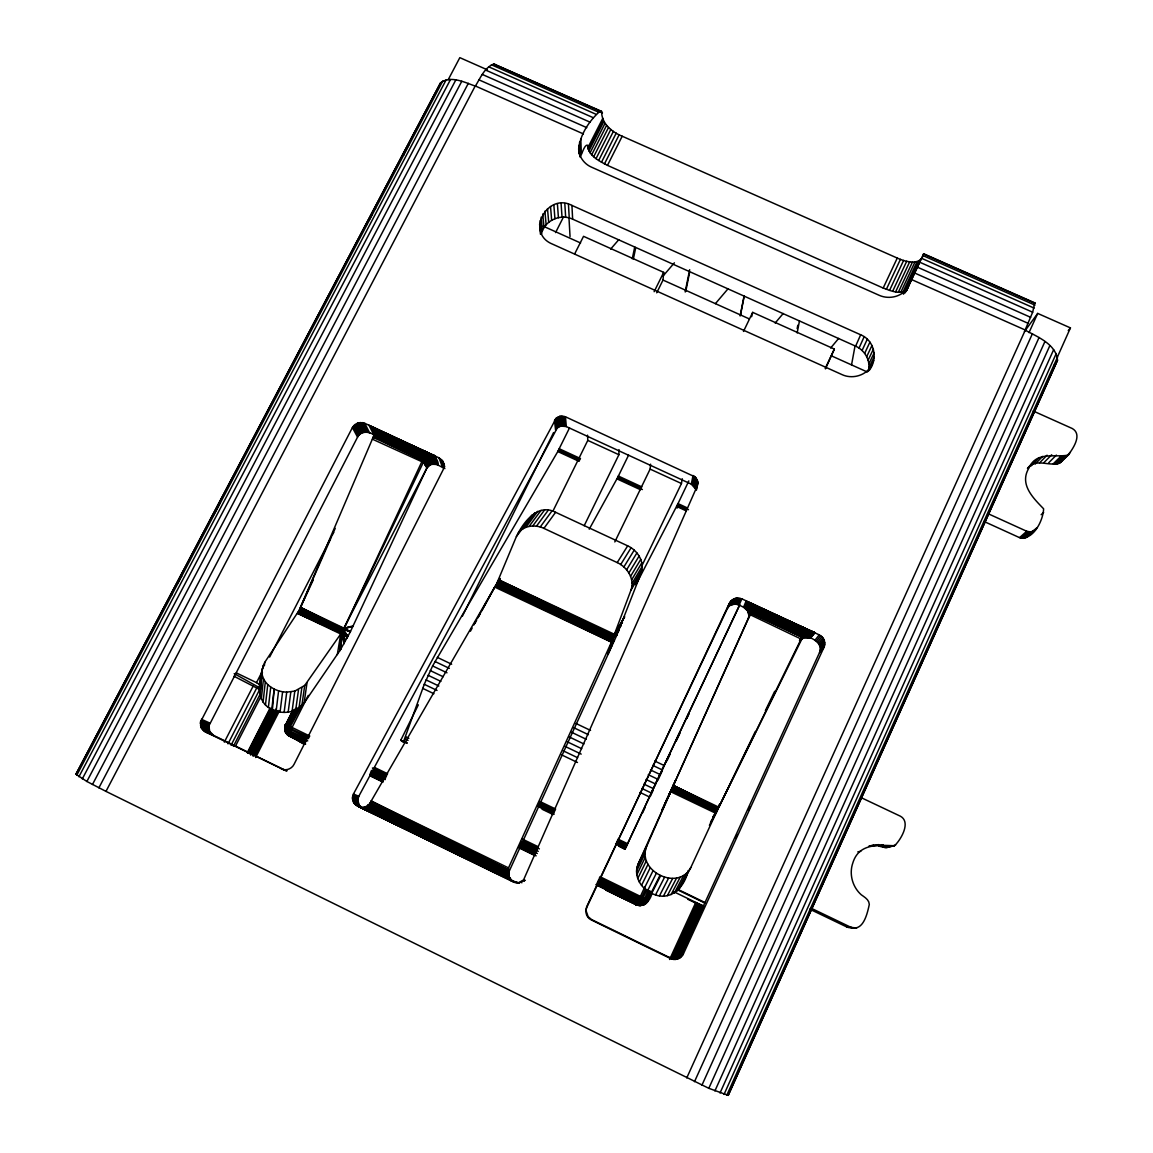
<?xml version="1.0" encoding="UTF-8"?>
<svg xmlns="http://www.w3.org/2000/svg" width="1153" height="1153" viewBox="0 0 1153 1153"><rect width="100%" height="100%" fill="white"/><g stroke="black" fill="none" stroke-linecap="round" stroke-linejoin="round"><path stroke-width="1.5" d="M475.18 86.071C464.702 82.411 450.722 75.176 440.547 82.843L75.954 774.225L86.879 781.475L105.975 791.376L708.807 1088.302L728.22 1095.35L1057.517 360.212C1056.134 344.228 1037.599 336.907 1025.248 330.205M304.695 744.016L288.336 735.556L285.036 731.103L284.978 725.958L292.156 711.603M308.283 695.389L290.815 729.95L289.1 731.42L289.331 734.447L285.829 732.832L284.719 727.125L293.222 710.089M517.985 533.551C523.606 525.278 535.439 524.226 543.913 528.377L617.215 562.592C627.261 567.117 634.928 579.037 630.994 590.062L611.479 642.12L508.502 867.906L508.401 876.511L512.71 881.368C510.577 880.359 507.94 875.747 508.776 872.144L616.74 635.361L641.154 572.94C645.06 562.087 637.595 550.298 627.679 545.845L555.602 512.292C537.644 502.78 523.231 522.439 516.429 536.462L496.597 583.908L371.165 801.09C369.392 805.933 363.469 809.031 358.684 806.596L361.523 807.705M606.031 889.9L636.787 905.019L639.324 904.629L643.691 897.884L643.677 899.398L639.454 903.894L636.773 904.716L596.159 884.884M645.882 901.747L646.674 900.824C647.395 901.358 650.364 899.354 644.959 904.139C640.088 908.737 639.771 898 641.154 896.645L640.419 905.451L635.519 904.5C643.763 908.391 651.171 900.003 652.122 892.047M748.859 614.938L748.585 617.994L751.511 611.162L750.704 605.239C746.351 608.02 748.182 622.476 751.641 608.943L748.845 614.751L751.583 608.035L805.241 633.703L809.464 632.003L814.84 632.81L810.372 638.301L803.929 637.768L799.476 640.549L805.241 633.703L750.675 605.152L746.207 600.872L743.555 607.17L747.764 611.09L750.675 605.152L814.84 632.81L809.867 638.085L814.119 632.521L750.675 605.152L747.447 610.614L749.854 603.841L814.84 632.81L747.519 601.607L744.838 607.89M651.776 891.903L647.193 902.194L648.332 900.219L599.935 876.669M618.296 479.273L618.383 476.059L628.587 455.132M584.196 525.71L618.902 454.714L619.017 449.641M618.383 479.317L618.455 476.088L589.226 529.198M305.646 744.089L289.317 736.032C287.919 735.873 290.037 736.277 289.518 733.654L285.411 731.795L285.44 728.61L296.638 707.769M298.065 612.387L341.403 632.968L339.962 650.494L341.403 632.968L426.913 467.974C431.842 458.793 444.049 471.836 434.739 455.882L368.946 425.255L373.932 434.955C369.018 431.136 360.615 430.905 357.56 437.117L208.895 725.842L209.716 731.492L213.709 735.455L286.405 770.867M585.724 911.245L586.675 906.734L731.016 600.843L736.09 598.104L741.869 598.854L819.206 634.856C823.79 636.888 826.139 642.754 823.963 647.323L683.426 953.819C681.351 958.633 675.139 960.91 670.455 958.503L591.244 919.907C586.055 917.428 584.672 911.346 587.122 906.662L729.373 603.235M578.82 153.594C577.884 137.409 588.549 121.252 600.194 111.063L601.607 111.38C601.477 123.443 611.609 131.903 622.202 136.227L897.265 258.07C905.537 261.789 920.916 266.444 923.668 253.761L1034.817 302.893L1032.656 312.204L1025.161 329.96M645.003 886.513L639.857 897.596L639.742 900.291C643.936 911.591 650.321 895.737 651.214 891.6M297.892 612.69L341.403 632.968L340.265 650.033L304.104 702.999C296.941 712.958 282.269 714.802 271.762 709.398C253.847 701.125 259.108 676.811 264.743 662.341L299.232 610.225L372.347 439.149C374.97 434.969 374.566 428.786 370.199 425.961L374.451 434.263M259.699 692.535L262.149 668.654M288.855 733.567L290.801 729.993C289.172 720.956 280.467 725.035 289.1 731.42L290.167 731.607C281.577 725.886 290.729 716.748 293.626 710.334M305.776 741.192L285.8 731.434L284.748 728.537L285.584 724.43L285.166 731.247L289.518 736.248M656.72 292.819L663.004 280.064L663.681 272.353L583.533 236.322L574.67 253.919M599.329 877.952L639.857 897.596C629.394 910.697 655.005 902.251 640.463 898.735C642.019 892.782 642.725 905.984 638.315 905.163M285.454 770.55L205.364 731.896L201.271 727.86L200.449 722.095L352.414 427.547L357.761 422.964L364.78 423.31L438.947 457.827L442.521 460.854L444.409 465.178M614.808 541.939L650.119 469.098L650.595 464.183M352.4 798.035L353.452 794.013L556.222 418.193L559.926 416.247L565.46 416.795L695.374 477.068L697.824 481.997L697.205 486.076L523.563 879.912L518.778 882.65L513.344 881.959L357.113 805.832L354 803.209L352.4 798.035L357.747 800.225L359.318 805.298L362.359 807.864L355.931 805.14M357.747 800.225L358.785 796.291L557.259 427.965L560.891 426.048L566.31 426.581L691.31 484.145L695.735 489.203L697.551 480.628M261.645 679.103L262.38 672.242M262.74 668.826L263.1 665.396M260.146 695.893L261.89 672.026M264.368 665.771L264.743 662.341M261.284 699.15L263.489 678.713L262.336 675.413M284.978 725.958L285.627 724.43L284.762 728.653L286.621 731.218L289.749 732.847L288.74 733.02M263.071 702.22L265.32 681.812L263.489 678.713M265.464 705.016L267.755 684.623L265.32 681.812M268.39 707.423L270.724 687.073L267.755 684.623M271.762 709.398L274.169 689.062L270.724 687.073M272.411 709.7L274.169 689.062M751.641 608.943L748.859 615.068L751.684 609.476L805.082 633.833L800.845 639.31L804.549 634.309L751.67 609.678L748.773 616.898L751.511 611.162L803.929 634.856L718.247 808.339L717.353 807.331L718.189 808.455L690.791 867.56C678.368 891.831 636.384 870.947 646.674 846.302L671.161 790.699L662.283 809.377M688.197 870.529C684.536 887.94 669.662 902.554 651.719 893.344C640.996 888.718 633.17 875.66 638.056 864.26L751.511 611.162L804.549 634.309L800.946 638.618M276.129 711.17L278.594 690.863L274.803 689.379M280.064 712.078L282.6 691.8L278.594 690.863M284.128 712.41L286.722 692.146L294.808 691.079L304.709 685.444L340.712 633.991L297.488 613.338L341.274 633.17L297.575 613.194L341.403 632.968M872.36 364.089C867.287 375.201 852.816 379.712 841.978 374.595L552.359 244.061C525.321 233.065 547.271 192.133 571.931 205.421L860.671 334.788C874.507 340.366 878.197 358.77 869.319 370.272M288.164 712.165L290.83 691.901M292.069 711.329L294.808 691.079M606.074 890.246L635.534 904.428C657.109 904.846 625.647 905.739 641.14 904.341M295.716 709.945L298.512 689.696M299.002 708.057L301.841 687.793M301.827 705.722L304.709 685.444M304.104 702.999L307.015 682.706M638.258 902.468C646.977 908.982 642.884 893.589 637.364 902.813C640.65 904.082 646.473 899.124 647.035 900.666L647.683 900.925C647.237 899.844 640.679 904.038 637.58 902.395L644.815 902.28L648.303 900.234L647.078 900.363M337.325 654.587L340.712 633.991M680.472 956.082L819.509 652.598C823.256 644.455 813.917 638.315 807.114 636.773L810.372 638.301M868.526 370.127C870.674 360.356 864.606 350.08 855.612 346.159L572.637 219.156C560.531 213.363 544.13 220.627 541.406 234.045L540.065 220.598M984.1 521.502L1019.54 537.644C1033.549 540.584 1043.278 520.061 1043.609 508.79C1033.376 498.197 1018.848 484.318 1029.038 467.859C1036.547 450.895 1054.937 457.727 1068.11 455.118C1073.097 448.503 1082.696 434.479 1072.276 428.512L1033.232 411.016M677.142 508.098L678.022 503.602L688.831 480.902M641.817 565.936L681.452 483.525L682.288 478.769M851.534 364.91L855.065 345.77M728.22 1095.35L1057.517 360.212M797.155 328.634L797.804 325.204M797.17 332.943L799.476 320.822M740.14 315.994L743.829 297.258M740.514 314.956L744.233 296.033M691.31 484.145L693.039 475.483M692.521 484.836L694.279 476.175M685.156 291.925L689.681 269.672M685.732 291.522L689.508 272.872M693.602 485.716L695.374 477.068M694.51 486.753L696.297 478.135M632.248 258.805L634.755 246.901M633.415 258.762L635.534 248.644M695.23 487.921L697.032 479.331M696.369 488.829L697.824 481.997M696.398 490.198L697.853 483.395M612.747 638.906L614.318 640.751L496.597 583.908L612.531 639.468L611.969 645.867L612.171 640.405L495.876 585.176L611.998 640.809L495.459 585.897L611.623 641.76L609.634 650.869L612.142 640.448L496.179 584.657L612.531 639.468L613.266 643.071L612.589 639.324L496.871 583.404L613.036 638.113L616.898 634.986L612.747 638.906L496.871 583.404L612.675 639.093M295.053 709.009L286.535 726.693L287.183 725.136L290.325 731.161L306.525 739.015M403.665 155.266L403.925 154.142M751.626 316.715L752.693 312.362L834.354 349.071L825.447 368.874M171.883 594.847L172.186 593.665M641.457 905.177C645.233 906.431 647.885 897.293 644.498 900.205C637.018 904.961 637.393 904.312 636.615 904.327L639.093 903.693L644.138 899.772L648.303 890.13M495.444 585.911L611.479 642.12L608.107 654.097L611.623 641.76M906.301 291.118L923.668 253.761M259.958 689.191L260.909 685.949M647.035 889.511L642.509 898.864L642.091 897.106M369.882 803.324L371.439 803.165L371.165 801.09L508.502 867.906L507.089 871.409L507.205 875.747L509.496 879.595L513.416 881.454L358.684 806.596L510.404 878.975L509.496 879.595L358.684 806.596M748.816 602.659L745.674 608.553L748.672 602.529L814.84 632.81L748.816 602.659L745.977 608.784L749.061 602.933L746.928 609.836L749.854 603.841M284.849 729.907L286.131 724.646L285.065 727.702L287.76 731.189L307.736 740.932M625.099 849.257L615.587 843.895M673.021 786.288L673.482 784.876L671.147 789.964L675.802 779.832L673.021 786.288L718.247 808.339L717.627 806.754L718.751 807.374L719.544 804.232L718.838 807.201L673.366 785.481L750.142 614.693L801.364 639.151L802.675 636.571L799.836 640.189L802.243 637.321L751.05 612.747L749.234 616.596M289.317 736.032C285.022 733.971 286.348 727.413 291.017 726.966L287.601 731.881L289.23 735.614L305.386 743.454M418.352 704.829L400.754 740.269L403.291 742.258L424.261 684.305L432.606 665.944L557.807 451.529L569.51 427.922M637.133 903.289L645.839 899.902L649.456 890.707M300.241 705.477L289.648 726.304L289.129 727.673L290.599 730.498L289.85 730.541M508.776 872.144L508.17 869.708L371.165 801.09L507.493 870.097L508.17 871.423L368.095 805.313L508.444 878.355L509.583 877.692L507.205 875.747L368.095 805.313L507.925 873.066L508.632 873.542L506.931 874.378L368.095 805.313L509.583 877.692M748.585 613.209L751.569 607.991L748.744 614.131L751.569 607.991L748.6 613.252L751.252 606.593L805.241 633.703L801.638 638.791L806.567 632.896L750.675 605.152L812.678 632.103L808.801 637.753L813.196 632.248L809.608 637.998L814.119 632.521M726.88 609.404L730.094 601.981M290.801 729.993L289.706 728.941L308.644 738.597M727.586 608.164L731.016 600.843M921.031 259.094L906.849 289.489C900.464 295.442 890.231 290.484 883.184 288.048L607.472 165.369C599.502 161.089 587.828 155.741 587.799 145.235C584.542 143.693 581.89 154.632 580.103 157.039L579.555 142.15M728.48 607.054L732.097 599.863M527.152 523.664L528.506 520.363L523.476 527.08M729.546 606.103L733.322 599.07M730.743 605.325L732.069 604.734L734.663 598.479M440.547 82.843L75.954 774.225M366.798 224.59L367.288 223.423M732.069 604.734L733.452 604.374L736.09 598.104M715.494 812.216L717.714 809.392L672.473 787.585L664.474 804.563M733.452 604.374L734.893 604.215L737.56 597.946M734.893 604.215L736.335 604.287L739.03 598.032M736.335 604.287L737.761 604.59L740.485 598.335M299.953 608.683L343.032 630.287L347.183 637.955L342.801 630.691L299.953 608.683L350.31 631.844L343.536 629.351L300.501 607.4L331.588 536.606M333.03 533.32L335.206 528.377M737.761 604.59L739.116 605.094L741.869 598.854M855.612 346.159L860.671 334.788M1056.739 358.482L1070.445 327.899L1037.7 313.414L1024.426 331.617M726.779 1095.249L1057.532 357.07M708.807 1088.302L1044.935 341.519M714.903 1090.94L1049.85 345.626M720.02 1093.015L1053.655 349.662M724.026 1094.456L1056.234 353.524M750.704 605.239L748.268 612.301L751.252 606.593M1028.995 332.655L1037.7 313.414M694.495 1081.687L1032.439 333.678M701.932 1085.189L1039.069 337.498M859.043 348.047L864.173 336.719M686.756 1077.925L1025.32 330.046L911.792 279.66M862.098 350.483L867.287 339.198M749.954 615.183L750.805 613.338L802.243 637.321M669.59 959.483L695.821 902.395L673.381 891.543M671.622 958.474L697.118 903.015L695.821 902.395M672.891 959.109L698.372 903.621L697.118 903.015M674.836 958.057L699.583 904.183L698.372 903.621M675.932 958.604L700.678 904.701L699.583 904.183M676.897 959.08L701.644 905.148L703.661 905.984L681.38 954.569M678.425 957.84L702.451 905.509M679.031 958.157L703.071 905.768M735.787 837.77L737.286 834.513M748.484 810.069L749.983 806.812M433.341 462.872L436.54 464.313L432.663 455.204L373.154 429.377L426.696 455.983L429.651 465.38L425.399 456.761L373.154 429.377L434.739 455.882L371.425 426.97L374.451 433.182L371.295 426.841L434.739 455.882C429.593 453.331 423.108 456.674 421.638 462.122L344.113 628.241L300.501 607.4L313.342 579.728M643.691 897.884L640.996 902.381L642.336 904.99L643.59 904.802M616.019 843.419L625.575 848.031L655.87 783.132M906.344 290.758L908.132 286.852L905.163 292.833M645.666 888.833L641.875 896.991L640.218 896.803M647.438 899.744L646.026 900.579L650.436 891.197M299.866 608.87L342.801 630.691L345.295 641.399L342.282 631.599L298.541 611.537L341.504 632.824L340.265 650.033L350.166 632.147L426.913 467.974L422.474 460.306L373.399 436.742L423.209 459.024L427.057 467.801L422.892 459.586L423.338 462.353L344.113 628.241L352.832 626.555L344.041 628.371L350.512 631.426L343.536 629.351L300.054 608.438L343.479 629.466L347.947 636.47L342.989 630.374L347.947 636.47M656.446 781.893L651.2 792.918L641.875 788.45M650.508 769.959L659.847 774.412L655.394 783.925L646.055 779.457M864.664 353.366L869.91 342.138M895.622 291.853L909.703 261.774M898.374 292.17L912.47 262.048M900.853 292.185L914.949 262.019M902.986 291.925L917.111 261.702M904.716 291.378L918.869 261.097M906.013 290.556L920.18 260.218M883.184 288.048L897.265 258.07M886.354 289.345L900.435 259.353M739.534 605.066L625.012 849.213L618.642 846.143M642.581 812.836L644.858 807.95M650.206 796.564L653.261 790.064M657.844 780.293L662.413 770.535M666.996 760.778L670.052 754.264M676.148 741.249L679.967 733.106M686.842 718.463L689.119 713.592M889.539 290.426L903.606 260.419M892.653 291.277L906.719 261.227M825.289 368.311L834.354 349.071M739.822 604.806L662.024 769.8L652.684 765.347M658.925 776.603L669.475 754.249M675.6 741.235L679.434 733.106M686.338 718.478L688.629 713.606M866.696 356.637L871.971 345.468M748.845 616.466L751.54 610.802M661.937 810.155L670.787 791.578M868.108 360.183L873.412 349.085M638.056 864.26L646.674 846.302M636.96 867.618L645.565 849.689M743.483 331.444L752.693 312.362M636.542 871.192L645.147 853.292M755.301 731.535L718.838 807.201L801.335 638.56M765.39 710.608L774.701 691.296M868.858 363.887L874.19 352.861M636.787 874.868L645.421 856.996M635.952 584.686L678.022 503.602L687.419 507.954M903.433 294.174L909.299 284.964M637.739 878.528L646.386 860.7M868.93 367.663L874.277 356.709M713.361 816.771L717.065 810.674L671.839 789.07L666.477 800.168L671.277 790.425L716.417 811.986L710.68 822.464L716.69 811.438L713.231 817.016M639.324 882.074L648.015 864.289M868.324 371.367L873.657 360.485M552.921 511.139L587.785 440.388L587.554 435.157M641.529 885.389L650.263 867.647M654.14 291.709L663.681 272.353M746.106 608.914L749.061 602.933M462.367 616.206L553.584 432.548M644.282 888.372L653.074 870.674M642.509 898.864L643.143 897.61L641.183 897.293M647.482 890.952L656.331 873.282M604.446 163.913L619.175 134.771M607.472 165.369L622.202 136.227M651.056 893.027L659.977 875.372M590.091 152.787L604.95 123.515M591.72 154.704L606.55 125.475M593.723 156.664L608.525 127.464M555.573 232.603L563.572 216.807M596.058 158.595L610.831 129.424M598.666 160.483L613.425 131.327M601.477 162.27L616.221 133.128M671.839 789.07L668.798 795.08L672.444 787.658L717.714 809.392L715.163 811.986L718.189 808.455M651.719 893.344L660.655 875.703M297.56 708.187L288.61 725.813L289.129 727.673L289.807 726.39M290.037 727.255L302.201 704.425M587.857 147.714L602.803 118.298M588.145 149.256L603.048 119.883M588.895 150.957L603.783 121.642M247.29 752.693L270.018 708.23M247.679 752.866L270.393 708.432M248.27 753.14L270.969 708.735M249.048 753.5L271.733 709.124M249.985 753.932L272.656 709.599M250.705 755.143L273.636 710.248M252.694 754.105L275.625 709.225M253.112 756.296L276.028 711.43M255.202 755.316L278.104 710.435M255.635 757.521L279.357 711.041M655.553 894.858L664.546 877.246M228.006 743.858L256.715 687.995L233.944 676.22M231.061 745.256L259.656 689.552L256.715 687.995M233.41 746.308L260.261 693.962M235.486 746.106L260.938 696.47M224.331 742.143L253.141 686.136M260.909 685.401L256.499 682.634L262.25 671.45M269.643 657.066L330.421 538.826M332.064 535.626L333.707 532.427M659.516 895.751L668.581 878.154M663.508 896.025L672.631 878.442M748.859 615.068L751.67 609.678M98.899 787.83L468.32 83.319M105.975 791.376L475.252 85.927L583.432 133.935M667.385 895.636L676.566 878.067M82.324 778.866L450.52 79.499M86.879 781.475L455.795 79.975M92.471 784.501L461.776 81.258M671.046 894.627L680.284 877.058M177.634 583.115L180.127 578.417M212.7 516.616L220.036 502.722M368.83 220.526L371.886 214.703M404.386 153.075L408.911 144.485M76.79 775.191L442.795 80.955M78.923 776.747L446.153 79.831M448.186 79.744L459.831 57.65L487.315 69.814M709.412 825.346L715.782 813.283L670.729 791.736M674.361 893.027L683.657 875.444M677.258 890.88L686.583 873.268M679.636 888.242L690.791 867.56M748.081 611.739L751.064 606.132M296.278 738.151L300.284 741.725L297.705 740.096C298.454 739.39 301.437 744.247 304.968 744.045M474.964 623.182L476.693 620.04M478.409 616.913L480.124 613.771M481.839 610.629L494.723 587.093L611.479 642.12M470.41 631.224L472.154 628.068M473.883 624.926L475.627 621.77M477.356 618.613L494.723 587.093M710.479 822.709L716.417 811.986M475.411 85.999C480.369 78.116 484.447 67.537 493.758 64.006L601.607 111.38M511.514 880.171C508.675 880.027 514.296 881.339 511.067 880.777M1029.672 534.07L1027.222 537.039M286.376 733.351L286.016 729.503L288.495 725.756L287.371 725.886M586.2 911.072L588.16 916.707L591.604 919.561L669.129 957.321C673.712 959.671 679.794 957.451 681.827 952.738L683.426 953.819M631.858 586.805L642.019 569.712M630.994 590.062L641.154 572.94M632.075 583.36L642.25 566.31M631.642 579.829L641.832 562.823M630.561 576.327L640.78 559.364M628.875 572.94L639.122 556.034M626.627 569.798L636.917 552.921M623.874 566.959L634.208 550.14M620.703 564.538L631.109 547.747M617.215 562.592L627.679 545.845M497.274 582.669L613.036 638.113L618.858 630.532L613.727 636.24L498.154 580.953L613.987 635.49L622.476 622.043L614.088 635.202L624.667 616.682L614.39 634.28L498.701 579.829L613.987 635.49L620.934 625.675L613.727 636.24L497.995 581.271L500.114 578.547M715.624 812.692L717.555 809.723L715.436 812.332M712.756 817.146L717.065 810.674M806.696 637.422L810.458 631.945L805.198 637.508M647.871 901.257L644.959 904.139L640.837 905.249L642.567 905.163M808.008 632.32L804.275 637.695L809.464 632.003L750.675 605.152L808.008 632.32L802.459 638.315L807.633 632.478M807.057 637.45L810.948 631.916L750.675 605.152L811.121 631.916L807.057 637.45L811.395 631.945L807.936 637.566L812.317 632.06L808.397 637.623L812.678 632.103M285.54 726.649L286.91 725.006M597.672 881.541L639.713 901.949L644.253 903.275L646.847 902.626L644.368 903.678L645.795 903.592M543.913 528.377L555.602 512.292M810.948 631.916L806.927 637.436L810.458 631.945L805.298 637.494M540.238 526.979L551.999 510.923M536.476 526.172L548.295 510.13M532.744 525.97L544.605 509.943M286.304 724.733L285.396 725.713L285.468 724.862M529.126 526.359L541.045 510.347M522.713 528.924L534.718 512.898M525.754 527.368L537.716 511.341M520.104 531.014L532.138 514.973M516.429 536.462L521.459 529.76M803.929 634.856L801.076 638.647L804.059 634.726L751.511 611.162L803.007 636.009L799.836 640.189M802.459 638.315L806.567 632.896M644.513 898.288L643.677 899.398L644.541 898.288L645.507 899.282M801.004 639.166L805.241 633.703L751.684 609.476M814.854 640.391L819.206 634.856M816.266 641.198L820.648 635.678M1061.913 461.027C1052.53 469.401 1036.734 456.242 1027.467 468.478L1034.745 460.955M817.52 642.235L821.93 636.73M1068.24 330.637L1070.445 327.899M309.206 737.343L290.455 728.595L291.997 727.442L309.826 736.075M818.572 643.46L823.011 637.998M819.394 644.858L823.847 639.411M819.97 646.357L824.438 640.953M1054.159 365.299L1056.191 362.835M820.273 647.928L824.755 642.552M830.679 347.99L838.678 338.406M820.302 649.528L824.77 644.196M820.042 651.099L824.51 645.795M775.162 323.042L783.19 313.515M819.509 652.598L823.963 647.323M644.138 899.772L645.666 898.85M715.393 303.657L728.047 288.769M662.845 276.273L674.39 262.812M500.085 578.864L497.966 581.328L500.359 579.296M500.344 578.547L497.995 581.271L613.526 636.787L497.534 582.164L500.042 579.887M610.643 249.091L618.757 239.709M647.683 900.925L648.303 900.205M180.805 577.336L181.655 576.37M374.826 209.342L375.619 208.448M641.846 898.735L642.913 897.538M644.959 904.139L645.911 903.491M1029.168 466.648L1031.575 464.155M1031.128 465.927L1038.449 458.346M861.377 797.746L900.421 816.223C911.446 822.233 900.579 840.191 894.497 845.74C878.629 845.207 858.798 842.886 852.759 863.165C848.954 874.219 852.557 887.104 861.291 894.8C864.649 897.207 869.146 899.744 869.304 904.442C867.402 913.118 863.496 931.465 851.145 927.416L811.308 908.276M1035.192 464.025L1042.6 456.415M1039.574 462.843L1047.054 455.204M1044.128 462.396L1051.695 454.772M1048.74 462.728L1056.364 455.104M285.483 732.198L287.616 734.519L289.302 734.605L288.019 733.985L289.518 733.654M1053.237 463.823L1060.962 456.213M1054.462 464.111L1062.201 456.516M1055.701 464.227L1063.455 456.617M1056.941 464.14L1064.709 456.53M1058.123 463.852L1065.934 456.242M1059.247 463.391L1070.359 452.307M1060.27 462.757L1069.018 454.311M507.205 875.747L508.747 875.098L506.888 872.835L508.689 871.798L507.19 871.048L508.43 870.774M642.307 904.759L643.331 904.946L640.837 905.249M1041.145 514.699L1043.638 512.465M1019.54 537.644L1026.732 531.259L1030.768 531.98L1035.553 529.803M1020.823 538.105L1028.044 531.72M1022.163 538.336L1029.398 531.965M1023.504 538.35L1030.768 531.98M1024.83 538.134L1037.037 527.627M1026.069 537.687L1036.388 528.78M647.035 900.666L648 900.032M507.724 877.102L509.179 876.756L507.133 875.343L508.747 875.098M508.747 877.332L508.142 877.822L510.246 878.773M904.903 291.118C898.201 297.589 887.637 299.074 879.206 295.312L591.345 167.084C584.124 163.913 578.82 156.649 578.633 148.679M1033.809 303.671L1034.817 302.893M300.227 741.739L287.299 734.692M645.839 899.902L646.646 899.34M287.774 727.039L289.648 726.304M597.211 882.535L637.681 902.165L644.599 902.785L647.28 901.848M643.403 904.327L644.541 903.563M643.648 903.866L644.714 903.217M507.925 873.066L508.732 872.648L507.089 871.409L369.551 803.814L508.17 869.708M642.149 904.889L643.388 904.283M639.483 905.393L641.14 905.076M637.234 904.817L639.756 904.615M344.113 628.241L353.164 625.863M873.715 845.077L869.002 846.1L878.528 844.616M638.157 901.17L645.334 903.736M873.743 845.639L883.385 844.99M857.818 851.88L860.815 851.26M878.514 846.014L883.184 847.196L888.141 846.201M895.593 845.034L887.003 847.556L883.184 847.196M884.437 847.527L889.424 846.533M885.72 847.642L894.497 845.74M288.754 732.472L289.907 732.299M640.549 905.235L598.436 884.164M640.419 905.451L641.515 905.379M639.929 905.264L638.113 905.307L640.564 905.465L639.338 905.379M644.613 904.37L638.69 901.055M281.202 768.849C285.814 771.17 291.824 768.921 294.044 764.338L443.112 469.819L444.02 466.806L443.3 462.209M510.202 879.898L519.297 883.241L517.38 882.809M282.6 691.8L286.722 692.146M809.752 909.169L846.806 926.983L851.145 927.416M856.708 927.978L846.806 926.983M848.118 927.488L855.31 928.208M288.87 731.939L290.008 732.054L289.1 731.42M637.278 903.001L638.517 903.145L637.364 902.813M423.338 462.353L372.347 439.149M639.166 905.393L635.534 904.428M636.874 903.808L638.171 904.096M637.292 904.312L596.288 884.582M514.642 882.463L517.942 883.169M513.344 881.959L515.333 882.405M289.432 730.959L290.325 731.161M520.118 882.261L521.978 882.708M522.54 880.878L524.341 881.339M636.384 904.86L637.523 905.148M636.615 904.327L638.013 904.701M523.563 879.912L525.336 880.388M286.953 734.23L289.23 735.614M511.096 879.782L510.188 879.48L511.211 879.912M636.773 904.716L637.35 904.817M509.496 879.595L510.779 880.056M359.232 806.841L361.264 807.604M354.879 804.261L360.183 806.322M506.931 874.378L507.983 874.796M354 803.209L359.318 805.298M353.294 802.041L358.612 804.16M352.775 800.759L358.122 802.906M352.472 799.418L357.819 801.58M284.373 769.743L287.068 770.853M352.53 796.651L357.877 798.87M352.89 795.296L358.223 797.545M204.095 731.161L212.483 734.72M205.364 731.896L213.709 735.455M202.986 730.209L211.388 733.798M202.034 729.114L210.451 732.717M353.452 794.013L358.785 796.291M201.271 727.86L209.716 731.492M200.723 726.505L209.169 730.166M200.406 725.064L208.852 728.754M200.305 723.58L208.765 727.298M493.758 64.006L600.194 111.063M923.596 254.035L1035.207 303.383M597.614 110.803L602.486 112.965M491.423 64.77L598.263 112.014M922.919 255.577L1034.976 305.127M488.685 66.802L595.885 114.219M921.665 258.344L1034.126 308.096M485.615 70.059L593.118 117.635M919.863 262.279L1032.656 312.204M482.3 74.441L590.048 122.16M917.572 267.237L1030.638 317.32M478.87 79.802L586.791 127.652M914.848 273.102L1028.101 323.316M434.854 464.01L430.991 455.017L373.154 429.377L428.109 455.421L432.173 464.284L429.55 455.104L373.154 429.377L431.15 455.017L434.854 464.01L431.424 455.06L435.719 464.126L432.317 455.161L436.151 464.183L432.879 462.713M200.449 722.095L208.895 725.842M372.39 428.094L374.004 431.28L372.39 428.094L434.739 455.882M434.321 463.16L437.578 464.616L435.517 457.842L434.061 455.594L437.333 464.544L433.168 455.349L436.54 464.313M751.05 612.747L803.007 636.009M200.809 720.639L209.255 724.415M371.439 803.165L370.3 802.661L507.493 870.097M543.121 226.132L580.579 242.98M663.004 280.064L749.277 318.891M831.558 355.902L867.387 372.03M425.241 456.891L374.019 433.744L424.708 457.352L428.902 465.898L425.241 456.891L374.033 433.557L425.399 456.761L429.046 465.769M428.224 466.489L424.246 457.77L373.831 435.2L424.708 457.352L428.224 466.489L424.102 457.9L373.831 435.2L423.209 459.024L425.399 465.596M201.4 719.256L209.832 723.061M988.525 513.892L1026.732 531.259M433.197 462.598L444.885 468.608M700.678 904.701L701.644 905.148M587.785 440.388L618.902 454.714M650.119 469.098L681.452 483.525M559.205 448.733L580.507 458.563M618.383 476.059L641.803 486.883M558.787 449.756L580.017 459.557M617.965 477.097L641.313 487.878M677.532 504.61L688.5 509.684M558.283 450.679L579.512 460.494M617.475 478.034L642.394 489.549M677.056 505.562L686.467 509.9M557.807 451.529L579.037 461.344M617.014 478.884L640.376 489.694M676.609 506.426L686.021 510.779M739.116 605.094L746.813 608.683M373.154 437.318L422.474 460.306M299.232 610.225L342.801 630.691L299.103 610.456L342.282 631.599L343.94 643.85L341.836 632.305L340.625 649.427L341.504 632.824L298.123 612.286M437.29 657.369L451.659 664.214M575.981 723.479L590.552 730.425M654.745 761.023L664.056 765.462M434.955 661.491L449.339 668.351M573.819 727.73L588.405 734.692M432.606 665.944L446.989 672.804M571.585 732.285L586.171 739.246M373.961 432.144L425.399 456.761L373.673 430.746M498.557 580.132L613.987 635.49M613.252 637.566L497.361 582.51M430.285 670.585L443.083 676.696M569.323 736.983L583.922 743.959M648.274 774.701L657.628 779.169M428.08 675.269L440.878 681.394M567.103 741.725L581.703 748.701M426.048 679.895L438.846 686.006M564.984 746.351L581.198 754.105M643.893 784.083L653.232 788.551M424.261 684.305L437.03 690.416M563.039 750.733L577.624 757.708M422.747 688.384L433.903 693.717M561.324 754.739L577.494 762.479M640.03 792.428L649.341 796.896M368.513 804.967L507.089 871.409L368.643 804.837M700.592 905.465L687.837 899.297M360.514 807.244L508.444 878.355L367.389 805.875M405.741 736.796L408.854 738.295M539.835 801.436L555.674 809.06M618.008 839.11L627.578 843.722M539.431 802.402L555.256 810.04M617.576 840.076L627.131 844.688M404.934 738.842L408.061 740.356M538.955 803.468L554.78 811.092M617.086 841.128L626.641 845.74M538.451 804.592L554.276 812.216M616.552 842.252L626.122 846.864M403.925 741.134L407.038 742.633M537.903 805.745L553.728 813.384M400.754 740.269L407.095 743.325M538.033 806.495L554.132 814.249M542.097 809.219L553.166 814.566M236.235 672.848L256.499 682.634M676.941 888.963L704.281 902.165M261.097 688.6L234.203 673.626M677.315 889.727L704.829 903.03M290.787 726.851L291.997 727.442M374.653 767.494L387.624 773.778M522.136 838.966L538.35 846.821M372.419 767.984L387.004 775.047M523.159 841.041L539.359 848.896M373.471 770.017L386.442 776.3M520.954 841.517L537.154 849.372M598.738 879.22L639.252 898.864L640.463 898.735L639.857 897.596M371.338 770.435L385.924 777.511M522.035 843.506L538.235 851.361M598.176 880.416L638.69 900.061L640.996 902.381L639.771 898.864L639.338 900.507M370.906 771.573L385.477 778.635M519.917 843.837L536.116 851.692M370.545 772.596L385.116 779.659M521.113 845.625L537.312 853.479M305.545 742.1L289.072 734.086M370.272 773.49L383.214 779.774M519.153 845.711L535.323 853.551M305.415 742.863L287.702 735.037M370.099 774.24L383.041 780.509M518.879 846.417L535.064 854.258M596.519 884.063L636.946 903.678M370.027 774.816L382.955 781.085M518.72 846.936L534.877 854.777M370.07 775.205L383.113 781.662M518.634 847.282L536.145 855.857M370.286 775.738L381.528 781.186M519.081 847.873L534.819 855.512L533.925 854.921M370.07 775.738L382.926 781.979M361.927 807.431L508.444 878.355L366.135 806.596M368.095 805.313L506.873 873.023L508.718 874.925M363.44 807.388L508.444 878.355L364.795 807.1M718.434 807.979L673.366 785.481L718.247 808.339M300.501 607.4L343.724 629.005M292.43 736.839L286.405 733.668L287.241 734.634M509.15 878.096L510.404 878.975M680.991 954.194L682.576 955.318M508.401 876.511L509.338 877.188M679.924 955.491L681.481 956.63M678.641 956.572L680.184 957.739M677.2 957.408L678.713 958.59M675.644 957.97L677.114 959.166M297.805 740.212L298.814 741.048M297.705 740.096L298.541 740.788M674.001 958.258L675.427 959.455M672.329 958.244L673.727 959.44M508.156 875.66L509.064 876.439M670.7 957.927L672.055 959.123M669.129 957.321L670.455 958.503M299.578 740.831L298.685 739.895L299.434 740.947M285.036 731.103L285.685 732.501M495.603 64.525L496.929 66.297M352.414 427.547L357.56 437.117M353.164 426.336L358.295 435.935M373.947 431.871L371.655 427.23L374.004 431.64M354.101 425.241L359.217 434.854M355.196 424.304L360.284 433.946M356.436 423.54L361.494 433.197M357.761 422.964L362.791 432.634M359.159 422.603L364.175 432.274M360.601 422.459L365.587 432.13M374.365 431.871L372.722 428.657L374.235 431.654M362.042 422.531L367 432.202M363.44 422.82L368.369 432.476M364.78 423.31L369.681 432.966M371.425 426.97L373.831 431.741M371.655 427.23L374.004 431.928M426.696 455.983L430.444 464.904L427.734 455.565L431.842 464.342L428.109 455.421M434.508 463.996L430.501 455.046L433.067 464.082L429.55 455.104L433.067 464.082L430.501 455.046L434.739 463.996L430.991 455.017M424.102 457.9L427.922 466.763L423.915 458.145L427.604 467.138L423.353 458.851L427.057 467.801M434.061 455.594L437.578 464.616M432.663 455.204L436.151 464.183M438.947 457.827L442.363 466.835M440.316 458.62L443.703 467.614M441.527 459.643L444.323 467.109M442.521 460.854L444.755 466.806M291.262 728.35L291.017 726.966M427.734 455.565L430.473 464.89M554.507 420.384L555.587 430.098M555.27 419.216L556.322 428.959M556.222 418.193L557.259 427.965M557.331 417.343L558.355 427.129M539.618 224.1L540.454 234.29M558.585 416.694L559.58 426.48M541.117 217.196L542.429 230.715M559.926 416.247L560.891 426.048M561.324 416.046L562.26 425.846M542.732 214.011L544.029 227.602M286.131 724.733L286.218 725.669M562.736 416.06L563.658 425.875M544.893 211.129L546.133 224.763M564.134 416.319L565.013 426.12M547.502 208.607L548.698 222.284M565.46 416.795L566.31 426.581M550.529 206.531L551.653 220.237M553.858 204.946L554.924 218.681M557.418 203.894L558.412 217.658M561.093 203.418L562.03 217.182M564.811 203.504L565.662 217.283M568.962 217.672L570.043 236.61M568.458 204.182L569.236 217.946M571.931 205.421L572.637 219.156M578.82 145.379L579.137 153.623M508.689 871.798L508.732 872.648M580.809 139.081L581.343 154.012M612.142 640.448L611.047 647.871L612.171 640.405M639.641 902.136C641.673 906.128 643.432 898.893 639.641 902.136M512.768 881.079L512.768 881.079M639.742 900.291L639.137 899.124L639.742 900.291"/></g></svg>
